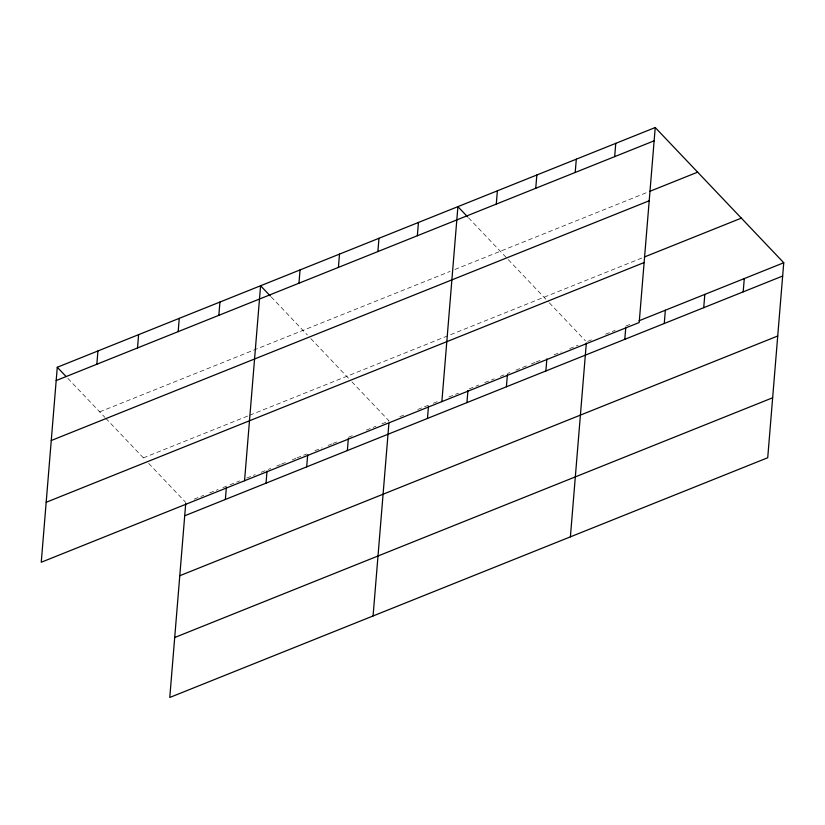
<?xml version="1.0" encoding="UTF-8"?>
<svg xmlns="http://www.w3.org/2000/svg" width="825" height="825" viewBox="0 0 825 825"><rect width="100%" height="100%" fill="white"/><g stroke="black" fill="none" stroke-linecap="round" stroke-linejoin="round"><path stroke-width="0.62" stroke-dasharray="4.12 3.09" d="M99.691 411.881L450.089 271.404M454.874 269.486L648.605 191.812M143.395 457.865L248.624 415.666M249.82 415.192L642.077 257.926M194.174 499.125L203.744 495.289M209.725 492.896L218.089 489.534M222.874 487.627L226.463 486.183M230.051 484.749L239.621 480.913M246.788 478.036L255.162 474.674M261.143 472.282L267.125 469.879M268.321 469.404L270.713 468.445M276.695 466.043L280.273 464.609M281.469 464.124L287.451 461.732M292.236 459.814L295.824 458.37M297.021 457.896L306.591 454.059M314.954 450.708L322.132 447.831M328.113 445.428L331.702 443.994M332.898 443.51L338.879 441.117M348.449 437.281L354.42 434.878M366.382 430.083L375.952 426.247M381.934 423.854L389.101 420.977L351.997 381.934M399.867 416.666L405.848 414.263M417.811 409.468L428.567 405.157M433.352 403.239L439.333 400.837M448.903 397L458.463 393.164M469.229 388.853L478.799 385.017M484.78 382.625L494.34 378.788M500.321 376.386L503.91 374.952M507.499 373.508L509.891 372.549M515.873 370.157L526.628 365.836M531.413 363.918L535.002 362.484M536.198 362L542.18 359.607M554.142 354.812L561.309 351.935M569.683 348.583L578.057 345.221M587.627 341.385L593.598 338.993M605.56 334.197L615.13 330.361M625.897 326.04L630.671 324.122M468.507 217.8L548.429 301.888M549.316 302.816L585.544 340.942M271.188 296.907L307.364 334.971M310.86 338.652L348.459 378.211M67.887 378.417L104.94 417.398M105.806 418.316L145.159 459.721M148.696 463.444L185.8 502.487"/><path stroke-width="1.24" d="M57.276 367.259L41.25 562.248L639.2 322.513L655.225 127.535L57.276 367.259L66.113 376.561M96.845 364.238L97.938 350.955M137.507 347.944L138.6 334.661M178.169 331.64L179.262 318.357M185.708 503.693L169.775 697.465L767.724 457.741L783.75 262.752L655.225 127.535M218.831 315.336L219.924 302.053M225.369 499.465L226.359 487.389M244.551 480.738L260.587 285.749L270.301 295.979M266.032 483.161L267.022 471.085M298.959 283.212L300.042 269.93M306.694 466.857L307.684 454.792M338.415 267.393L339.508 254.11M347.356 450.563L348.346 438.488M377.881 251.573L378.974 238.291M373.075 615.955L388.905 423.39M417.347 235.744L418.44 222.461M427.474 418.44L428.474 406.364M441.87 401.631L457.906 206.642L467.62 216.872M466.94 402.61L467.93 390.545M496.279 204.105L497.372 190.822M506.406 386.791L507.396 374.715M535.745 188.275L536.838 175.003M545.872 370.972L546.862 358.896M575.211 172.456L576.304 159.173M570.395 536.848L586.327 343.076M614.677 156.637L615.759 143.354M624.803 339.323L625.793 327.247M664.269 323.503L665.352 310.221M703.725 307.684L704.818 294.401M743.191 291.864L744.284 278.582M56.193 380.542L654.132 140.817M649.801 191.338L697.641 172.157M51.263 440.509L649.203 200.774M644.469 256.967L741.335 218.13M46.179 502.281L644.129 262.556M639.045 320.77L783.75 262.752M184.707 515.769L782.657 276.035M179.778 575.726L777.727 336.002M174.704 637.508L772.654 397.774"/></g></svg>
